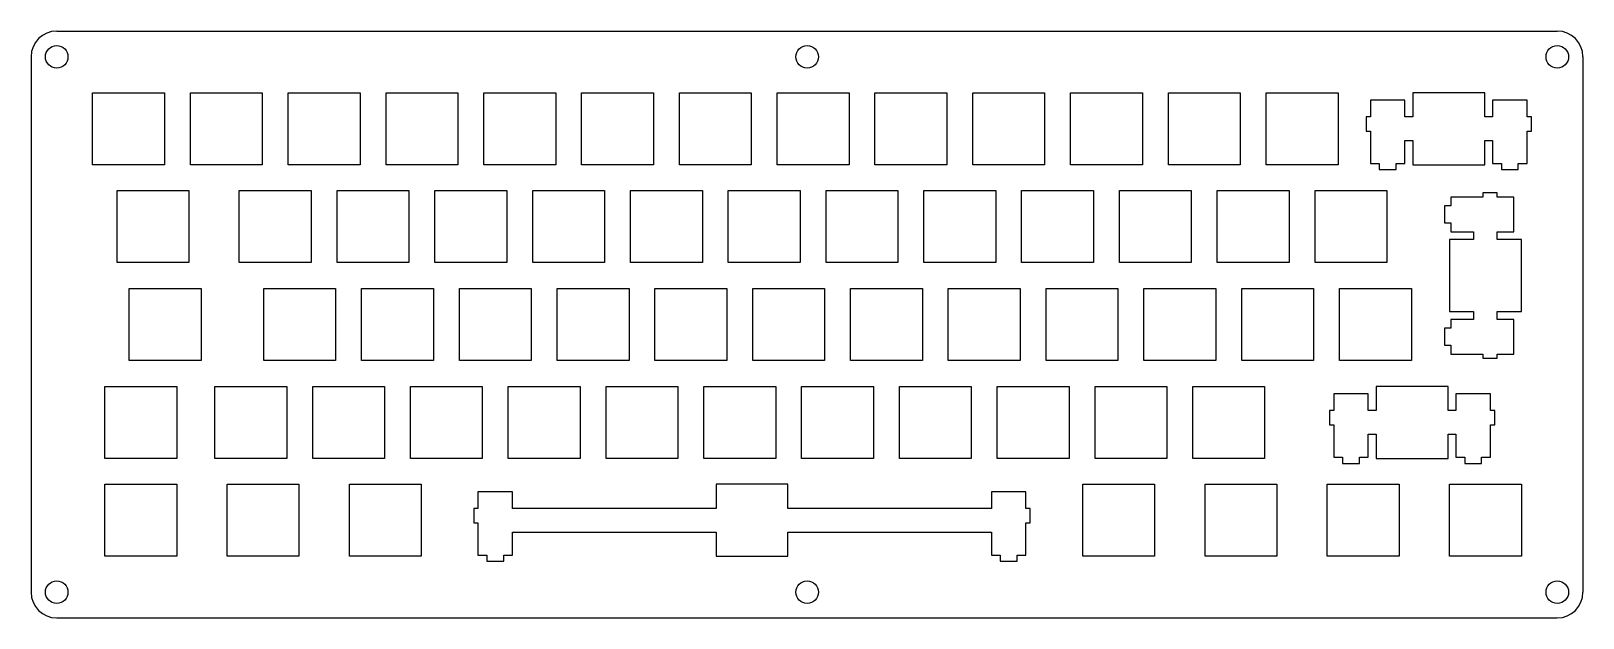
# Model space of a CAD drawing. Header units: inches. Extents: x -4 to 298, y -4 to 110.
import ezdxf

# ---------------------------------------------------------------- set-up
doc = ezdxf.new("R2010")
doc.units = ezdxf.units.IN
doc.header["$MEASUREMENT"] = 0

msp = doc.modelspace()

# ---------------------------------------------------------------- linework, layer by layer
at = {"color": 7, "linetype": 'Continuous'}
for p, q in [((0.61919, 109.8613), (292.939, 109.8613)), ((-4.38081, 104.8613), (-4.38081, 0.6613)), ((297.939, 104.8613), (297.939, 0.6613)), ((7.61919, 83.862), (7.61919, 97.8613)), ((7.61919, 97.8613), (21.6201, 97.8613)), ((21.6201, 97.8613), (21.6201, 83.8606)), ((26.6706, 97.8613), (40.67, 97.8613)), ((26.6706, 83.8606), (26.6706, 97.8613)), ((40.67, 97.8613), (40.67, 83.8606)), ((45.7207, 97.8613), (59.72, 97.8613)), ((45.7207, 83.8606), (45.7207, 97.8613)), ((59.72, 97.8613), (59.72, 83.8606)), ((64.7707, 97.8613), (78.77, 97.8613)), ((64.7707, 83.8606), (64.7707, 97.8613)), ((78.77, 97.8613), (78.77, 83.8606)), ((83.8207, 97.8613), (97.82, 97.8613)), ((83.8207, 83.8606), (83.8207, 97.8613)), ((97.82, 97.8613), (97.82, 83.8606)), ((102.869, 97.8613), (116.87, 97.8613)), ((102.869, 83.8606), (102.869, 97.8613)), ((116.87, 97.8613), (116.87, 83.8606)), ((121.919, 97.8613), (135.92, 97.8613)), ((121.919, 83.8606), (121.919, 97.8613)), ((135.92, 97.8613), (135.92, 83.8606)), ((140.971, 97.8613), (154.97, 97.8613)), ((140.971, 83.8606), (140.971, 97.8613)), ((154.97, 97.8613), (154.97, 83.8606)), ((160.021, 97.8613), (174.02, 97.8613)), ((160.021, 83.8606), (160.021, 97.8613)), ((174.02, 97.8613), (174.02, 83.8606)), ((179.071, 97.8613), (193.07, 97.8613)), ((179.071, 83.8606), (179.071, 97.8613)), ((193.07, 97.8613), (193.07, 83.8606)), ((198.121, 97.8613), (212.12, 97.8613)), ((198.121, 83.8606), (198.121, 97.8613)), ((212.12, 97.8613), (212.12, 83.8606)), ((217.171, 97.8613), (231.17, 97.8613)), ((217.171, 83.8606), (217.171, 97.8613)), ((231.17, 97.8613), (231.17, 83.8606)), ((236.221, 97.8613), (250.22, 97.8613)), ((236.221, 83.8606), (236.221, 97.8613)), ((250.22, 97.8613), (250.22, 83.8606)), ((264.796, 97.8613), (264.796, 93.1609)), ((278.795, 97.8613), (264.796, 97.8613)), ((278.795, 93.1609), (278.795, 97.8613)), ((263.27, 96.3909), (256.521, 96.3909)), ((256.521, 96.3909), (256.521, 93.1609)), ((263.27, 93.1609), (263.27, 96.3909)), ((287.07, 96.3909), (280.32, 96.3909)), ((280.32, 96.3909), (280.32, 93.1609)), ((287.07, 93.1609), (287.07, 96.3909)), ((256.521, 93.1609), (255.695, 93.1609)), ((255.695, 93.1609), (255.695, 90.3609)), ((264.796, 93.1609), (263.27, 93.1609)), ((280.32, 93.1609), (278.795, 93.1609)), ((287.896, 93.1609), (287.07, 93.1609)), ((287.896, 90.3609), (287.896, 93.1609)), ((255.695, 90.3609), (256.521, 90.3609)), ((256.521, 90.3609), (256.521, 84.0906)), ((263.27, 84.0906), (263.27, 88.5596)), ((263.27, 88.5596), (264.796, 88.5596)), ((264.796, 88.5596), (264.796, 83.8606)), ((278.795, 83.8606), (278.795, 88.5596)), ((278.795, 88.5596), (280.32, 88.5596)), ((280.32, 88.5596), (280.32, 84.0906)), ((287.07, 84.0906), (287.07, 90.3609)), ((287.07, 90.3609), (287.896, 90.3609)), ((7.61919, 83.8613), (7.61919, 83.862)), ((21.6201, 83.8606), (7.61919, 83.8606)), ((40.67, 83.8606), (26.6706, 83.8606)), ((59.72, 83.8606), (45.7207, 83.8606)), ((78.77, 83.8606), (64.7707, 83.8606)), ((97.82, 83.8606), (83.8207, 83.8606)), ((116.87, 83.8606), (102.869, 83.8606)), ((135.92, 83.8606), (121.919, 83.8606)), ((154.97, 83.8606), (140.971, 83.8606)), ((174.02, 83.8606), (160.021, 83.8606)), ((193.07, 83.8606), (179.071, 83.8606)), ((212.12, 83.8606), (198.121, 83.8606)), ((231.17, 83.8606), (217.171, 83.8606)), ((250.22, 83.8606), (236.221, 83.8606)), ((256.521, 84.0906), (258.246, 84.0906)), ((258.246, 84.0906), (258.246, 82.8918)), ((258.246, 82.8918), (261.546, 82.8918)), ((261.546, 82.8918), (261.546, 84.0906)), ((261.546, 84.0906), (263.27, 84.0906)), ((264.796, 83.8606), (278.795, 83.8606)), ((280.32, 84.0906), (282.046, 84.0906)), ((282.046, 84.0906), (282.046, 82.8918)), ((282.046, 82.8918), (285.345, 82.8918)), ((285.345, 82.8918), (285.345, 84.0906)), ((285.345, 84.0906), (287.07, 84.0906)), ((12.3831, 78.8098), (26.3826, 78.8098)), ((12.3831, 64.8106), (12.3831, 78.8098)), ((26.3826, 78.8098), (26.3826, 64.8106)), ((36.1957, 78.8098), (50.195, 78.8098)), ((36.1957, 64.8106), (36.1957, 78.8098)), ((50.195, 78.8098), (50.195, 64.8106)), ((55.2457, 78.8098), (69.245, 78.8098)), ((55.2457, 64.8106), (55.2457, 78.8098)), ((69.245, 78.8098), (69.245, 64.8106)), ((74.2957, 78.8098), (88.295, 78.8098)), ((74.2957, 64.8106), (74.2957, 78.8098)), ((88.295, 78.8098), (88.295, 64.8106)), ((93.3457, 78.8098), (107.345, 78.8098)), ((93.3457, 64.8106), (93.3457, 78.8098)), ((107.345, 78.8098), (107.345, 64.8106)), ((112.396, 78.8098), (126.395, 78.8098)), ((112.396, 64.8106), (112.396, 78.8098)), ((126.395, 78.8098), (126.395, 64.8106)), ((131.446, 78.8098), (145.445, 78.8098)), ((131.446, 64.8106), (131.446, 78.8098)), ((145.445, 78.8098), (145.445, 64.8106)), ((150.496, 78.8098), (164.495, 78.8098)), ((150.496, 64.8106), (150.496, 78.8098)), ((164.495, 78.8098), (164.495, 64.8106)), ((169.546, 78.8098), (183.545, 78.8098)), ((169.546, 64.8106), (169.546, 78.8098)), ((183.545, 78.8098), (183.545, 64.8106)), ((188.596, 78.8098), (202.595, 78.8098)), ((188.596, 64.8106), (188.596, 78.8098)), ((202.595, 78.8098), (202.595, 64.8106)), ((207.646, 78.8098), (221.645, 78.8098)), ((207.646, 64.8106), (207.646, 78.8098)), ((221.645, 78.8098), (221.645, 64.8106)), ((226.696, 78.8098), (240.695, 78.8098)), ((226.696, 64.8106), (226.696, 78.8098)), ((240.695, 78.8098), (240.695, 64.8106)), ((245.746, 78.8098), (259.745, 78.8098)), ((245.746, 64.8106), (245.746, 78.8098)), ((259.745, 78.8098), (259.745, 64.8106)), ((272.168, 75.8349), (270.969, 75.8349)), ((270.969, 75.8349), (270.969, 72.5343)), ((278.438, 77.56), (272.168, 77.56)), ((272.168, 77.56), (272.168, 75.8349)), ((278.438, 78.3855), (278.438, 77.56)), ((281.238, 78.3855), (278.438, 78.3855)), ((281.238, 77.56), (281.238, 78.3855)), ((284.468, 77.56), (281.238, 77.56)), ((284.468, 70.8106), (284.468, 77.56)), ((270.969, 72.5343), (272.168, 72.5343)), ((272.168, 72.5343), (272.168, 70.8106)), ((272.168, 70.8106), (276.638, 70.8106)), ((276.638, 70.8106), (276.638, 69.2848)), ((281.238, 69.2848), (281.238, 70.8106)), ((281.238, 70.8106), (284.468, 70.8106)), ((276.638, 69.2848), (271.938, 69.2848)), ((271.938, 69.2848), (271.938, 55.2856)), ((285.939, 69.2848), (281.238, 69.2848)), ((285.939, 55.2856), (285.939, 69.2848)), ((26.3826, 64.8106), (12.3831, 64.8106)), ((50.195, 64.8106), (36.1957, 64.8106)), ((69.245, 64.8106), (55.2457, 64.8106)), ((88.295, 64.8106), (74.2957, 64.8106)), ((107.345, 64.8106), (93.3457, 64.8106)), ((126.395, 64.8106), (112.396, 64.8106)), ((145.445, 64.8106), (131.446, 64.8106)), ((164.495, 64.8106), (150.496, 64.8106)), ((183.545, 64.8106), (169.546, 64.8106)), ((202.595, 64.8106), (188.596, 64.8106)), ((221.645, 64.8106), (207.646, 64.8106)), ((240.695, 64.8106), (226.696, 64.8106)), ((259.745, 64.8106), (245.746, 64.8106)), ((14.7629, 59.7598), (28.7638, 59.7598)), ((14.7629, 45.7606), (14.7629, 59.7598)), ((28.7638, 59.7598), (28.7638, 45.7606)), ((40.9582, 59.7598), (54.9575, 59.7598)), ((40.9582, 45.7606), (40.9582, 59.7598)), ((54.9575, 59.7598), (54.9575, 45.7606)), ((60.0082, 59.7598), (74.0075, 59.7598)), ((60.0082, 45.7606), (60.0082, 59.7598)), ((74.0075, 59.7598), (74.0075, 45.7606)), ((79.0582, 59.7598), (93.0575, 59.7598)), ((79.0582, 45.7606), (79.0582, 59.7598)), ((93.0575, 59.7598), (93.0575, 45.7606)), ((98.1082, 59.7598), (112.107, 59.7598)), ((98.1082, 45.7606), (98.1082, 59.7598)), ((112.107, 59.7598), (112.107, 45.7606)), ((117.158, 59.7598), (131.157, 59.7598)), ((117.158, 45.7606), (117.158, 59.7598)), ((131.157, 59.7598), (131.157, 45.7606)), ((136.208, 59.7598), (150.207, 59.7598)), ((136.208, 45.7606), (136.208, 59.7598)), ((150.207, 59.7598), (150.207, 45.7606)), ((155.258, 59.7598), (169.257, 59.7598)), ((155.258, 45.7606), (155.258, 59.7598)), ((169.257, 59.7598), (169.257, 45.7606)), ((174.308, 59.7598), (188.307, 59.7598)), ((174.308, 45.7606), (174.308, 59.7598)), ((188.307, 59.7598), (188.307, 45.7606)), ((193.358, 59.7598), (207.357, 59.7598)), ((193.358, 45.7606), (193.358, 59.7598)), ((207.357, 59.7598), (207.357, 45.7606)), ((212.408, 59.7598), (226.407, 59.7598)), ((212.408, 45.7606), (212.408, 59.7598)), ((226.407, 59.7598), (226.407, 45.7606)), ((231.458, 59.7598), (245.457, 59.7598)), ((231.458, 45.7606), (231.458, 59.7598)), ((245.457, 59.7598), (245.457, 45.7606)), ((250.508, 59.7598), (264.507, 59.7598)), ((250.508, 45.7606), (250.508, 59.7598)), ((264.507, 59.7598), (264.507, 45.7606)), ((271.938, 55.2856), (276.638, 55.2856)), ((276.638, 55.2856), (276.638, 53.7602)), ((281.238, 53.7602), (281.238, 55.2856)), ((281.238, 55.2856), (285.939, 55.2856)), ((272.168, 52.0347), (270.969, 52.0347)), ((270.969, 52.0347), (270.969, 48.7355)), ((276.638, 53.7602), (272.168, 53.7602)), ((272.168, 53.7602), (272.168, 52.0347)), ((284.468, 53.7602), (281.238, 53.7602)), ((284.468, 47.0105), (284.468, 53.7602)), ((270.969, 48.7355), (272.168, 48.7355)), ((272.168, 48.7355), (272.168, 47.0105)), ((28.7638, 45.7606), (14.7629, 45.7606)), ((54.9575, 45.7606), (40.9582, 45.7606)), ((74.0075, 45.7606), (60.0082, 45.7606)), ((93.0575, 45.7606), (79.0582, 45.7606)), ((112.107, 45.7606), (98.1082, 45.7606)), ((131.157, 45.7606), (117.158, 45.7606)), ((150.207, 45.7606), (136.208, 45.7606)), ((169.257, 45.7606), (155.258, 45.7606)), ((188.307, 45.7606), (174.308, 45.7606)), ((207.357, 45.7606), (193.358, 45.7606)), ((226.407, 45.7606), (212.408, 45.7606)), ((245.457, 45.7606), (231.458, 45.7606)), ((264.507, 45.7606), (250.508, 45.7606)), ((272.168, 47.0105), (278.438, 47.0105)), ((278.438, 47.0105), (278.438, 46.185)), ((278.438, 46.185), (281.238, 46.185)), ((281.238, 46.185), (281.238, 47.0105)), ((281.238, 47.0105), (284.468, 47.0105)), ((10.0018, 40.7099), (24.0013, 40.7099)), ((10.0018, 26.7105), (10.0018, 40.7099)), ((24.0013, 40.7099), (24.0013, 26.7105)), ((31.4331, 40.7099), (45.4325, 40.7099)), ((31.4331, 26.7105), (31.4331, 40.7099)), ((45.4325, 40.7099), (45.4325, 26.7105)), ((50.4832, 40.7099), (64.4825, 40.7099)), ((50.4832, 26.7105), (50.4832, 40.7099)), ((64.4825, 40.7099), (64.4825, 26.7105)), ((69.5332, 40.7099), (83.5325, 40.7099)), ((69.5332, 26.7105), (69.5332, 40.7099)), ((83.5325, 40.7099), (83.5325, 26.7105)), ((88.5832, 40.7099), (102.582, 40.7099)), ((88.5832, 26.7105), (88.5832, 40.7099)), ((102.582, 40.7099), (102.582, 26.7105)), ((107.633, 40.7099), (121.632, 40.7099)), ((107.633, 26.7105), (107.633, 40.7099)), ((121.632, 40.7099), (121.632, 26.7105)), ((126.683, 40.7099), (140.682, 40.7099)), ((126.683, 26.7105), (126.683, 40.7099)), ((140.682, 40.7099), (140.682, 26.7105)), ((145.733, 40.7099), (159.732, 40.7099)), ((145.733, 26.7105), (145.733, 40.7099)), ((159.732, 40.7099), (159.732, 26.7105)), ((164.783, 40.7099), (178.782, 40.7099)), ((164.783, 26.7105), (164.783, 40.7099)), ((178.782, 40.7099), (178.782, 26.7105)), ((183.833, 40.7099), (197.832, 40.7099)), ((183.833, 26.7105), (183.833, 40.7099)), ((197.832, 40.7099), (197.832, 26.7105)), ((202.883, 40.7099), (216.882, 40.7099)), ((202.883, 26.7105), (202.883, 40.7099)), ((216.882, 40.7099), (216.882, 26.7105)), ((221.933, 40.7099), (235.932, 40.7099)), ((221.933, 26.7105), (221.933, 40.7099)), ((235.932, 40.7099), (235.932, 26.7105)), ((257.652, 40.7099), (257.652, 36.0094)), ((271.651, 40.7099), (257.652, 40.7099)), ((271.651, 36.0094), (271.651, 40.7099)), ((256.126, 39.2395), (249.377, 39.2395)), ((249.377, 39.2395), (249.377, 36.0094)), ((256.126, 36.0094), (256.126, 39.2395)), ((279.926, 39.2395), (273.177, 39.2395)), ((273.177, 39.2395), (273.177, 36.0094)), ((279.926, 36.0094), (279.926, 39.2395)), ((249.377, 36.0094), (248.551, 36.0094)), ((248.551, 36.0094), (248.551, 33.2107)), ((257.652, 36.0094), (256.126, 36.0094)), ((273.177, 36.0094), (271.651, 36.0094)), ((280.752, 36.0094), (279.926, 36.0094)), ((280.752, 33.2107), (280.752, 36.0094)), ((248.551, 33.2107), (249.377, 33.2107)), ((249.377, 33.2107), (249.377, 26.9407)), ((256.126, 26.9407), (256.126, 31.4096)), ((256.126, 31.4096), (257.652, 31.4096)), ((257.652, 31.4096), (257.652, 26.7105)), ((271.651, 26.7105), (271.651, 31.4096)), ((271.651, 31.4096), (273.177, 31.4096)), ((273.177, 31.4096), (273.177, 26.9407)), ((279.926, 26.9407), (279.926, 33.2107)), ((279.926, 33.2107), (280.752, 33.2107)), ((24.0013, 26.7105), (10.0018, 26.7105)), ((45.4325, 26.7105), (31.4331, 26.7105)), ((64.4825, 26.7105), (50.4832, 26.7105)), ((83.5325, 26.7105), (69.5332, 26.7105)), ((102.582, 26.7105), (88.5832, 26.7105)), ((121.632, 26.7105), (107.633, 26.7105)), ((140.682, 26.7105), (126.683, 26.7105)), ((159.732, 26.7105), (145.733, 26.7105)), ((178.782, 26.7105), (164.783, 26.7105)), ((197.832, 26.7105), (183.833, 26.7105)), ((216.882, 26.7105), (202.883, 26.7105)), ((235.932, 26.7105), (221.933, 26.7105)), ((249.377, 26.9407), (251.101, 26.9407)), ((251.101, 26.9407), (251.101, 25.7404)), ((251.101, 25.7404), (254.401, 25.7404)), ((254.401, 25.7404), (254.401, 26.9407)), ((254.401, 26.9407), (256.126, 26.9407)), ((257.652, 26.7105), (271.651, 26.7105)), ((273.177, 26.9407), (274.902, 26.9407)), ((274.902, 26.9407), (274.902, 25.7404)), ((274.902, 25.7404), (278.201, 25.7404)), ((278.201, 25.7404), (278.201, 26.9407)), ((278.201, 26.9407), (279.926, 26.9407)), ((10.0018, 21.66), (24.0013, 21.66)), ((10.0018, 7.6605), (10.0018, 21.66)), ((24.0013, 21.66), (24.0013, 7.6605)), ((33.8129, 21.66), (47.8137, 21.66)), ((33.8129, 7.6605), (33.8129, 21.66)), ((47.8137, 21.66), (47.8137, 7.6605)), ((57.627, 21.66), (71.6262, 21.66)), ((57.627, 7.6605), (57.627, 21.66)), ((71.6262, 21.66), (71.6262, 7.6605)), ((129.063, 21.66), (129.063, 16.9595)), ((143.064, 21.66), (129.063, 21.66)), ((143.064, 16.9595), (143.064, 21.66)), ((200.502, 21.66), (214.501, 21.66)), ((200.502, 7.6605), (200.502, 21.66)), ((214.501, 21.66), (214.501, 7.6605)), ((224.313, 21.66), (238.314, 21.66)), ((224.313, 7.6605), (224.313, 21.66)), ((238.314, 21.66), (238.314, 7.6605)), ((248.127, 21.66), (262.126, 21.66)), ((248.127, 7.6605), (248.127, 21.66)), ((262.126, 21.66), (262.126, 7.6605)), ((271.938, 21.66), (285.939, 21.66)), ((271.938, 7.6605), (271.938, 21.66)), ((285.939, 21.66), (285.939, 7.6605)), ((89.4387, 20.1896), (82.6879, 20.1896)), ((82.6879, 20.1896), (82.6879, 16.9595)), ((89.4387, 16.9595), (89.4387, 20.1896)), ((189.439, 20.1896), (182.688, 20.1896)), ((182.688, 20.1896), (182.688, 16.9595)), ((189.439, 16.9595), (189.439, 20.1896)), ((82.6879, 16.9595), (81.8638, 16.9595)), ((81.8638, 16.9595), (81.8638, 14.1607)), ((129.063, 16.9595), (89.4387, 16.9595)), ((182.688, 16.9595), (143.064, 16.9595)), ((190.263, 16.9595), (189.439, 16.9595)), ((190.263, 14.1607), (190.263, 16.9595)), ((81.8638, 14.1607), (82.6879, 14.1607)), ((82.6879, 14.1607), (82.6879, 7.89065)), ((89.4387, 7.89065), (89.4387, 12.3596)), ((89.4387, 12.3596), (129.063, 12.3596)), ((129.063, 12.3596), (129.063, 7.6605)), ((143.064, 7.6605), (143.064, 12.3596)), ((143.064, 12.3596), (182.688, 12.3596)), ((182.688, 12.3596), (182.688, 7.89065)), ((189.439, 7.89065), (189.439, 14.1607)), ((189.439, 14.1607), (190.263, 14.1607)), ((24.0013, 7.6605), (10.0018, 7.6605)), ((47.8137, 7.6605), (33.8129, 7.6605)), ((71.6262, 7.6605), (57.627, 7.6605)), ((82.6879, 7.89065), (84.413, 7.89065)), ((84.413, 7.89065), (84.413, 6.69036)), ((84.413, 6.69036), (87.7136, 6.69036)), ((87.7136, 6.69036), (87.7136, 7.89065)), ((87.7136, 7.89065), (89.4387, 7.89065)), ((129.063, 7.6605), (143.064, 7.6605)), ((182.688, 7.89065), (184.413, 7.89065)), ((184.413, 7.89065), (184.413, 6.69036)), ((184.413, 6.69036), (187.714, 6.69036)), ((187.714, 6.69036), (187.714, 7.89065)), ((187.714, 7.89065), (189.439, 7.89065)), ((214.501, 7.6605), (200.502, 7.6605)), ((238.314, 7.6605), (224.313, 7.6605)), ((262.126, 7.6605), (248.127, 7.6605)), ((285.939, 7.6605), (271.938, 7.6605)), ((0.61919, -4.3387), (292.939, -4.3387))]:
    msp.add_line(p, q, dxfattribs=at)
for centre in [(0.61919, 104.8613), (146.80065, 104.8613), (292.939, 104.8613), (0.61919, 0.6613), (146.80065, 0.6613), (292.939, 0.6613)]:
    msp.add_circle(centre, 2.2, dxfattribs=at)
for centre, start, end in [((0.61919, 104.8613), 90, 180), ((292.939, 104.8613), 0, 90), ((0.61919, 0.6613), 180, 270), ((292.939, 0.6613), 270, 0)]:
    msp.add_arc(centre, 5, start, end, dxfattribs=at)

doc.saveas('drawing.dxf')
